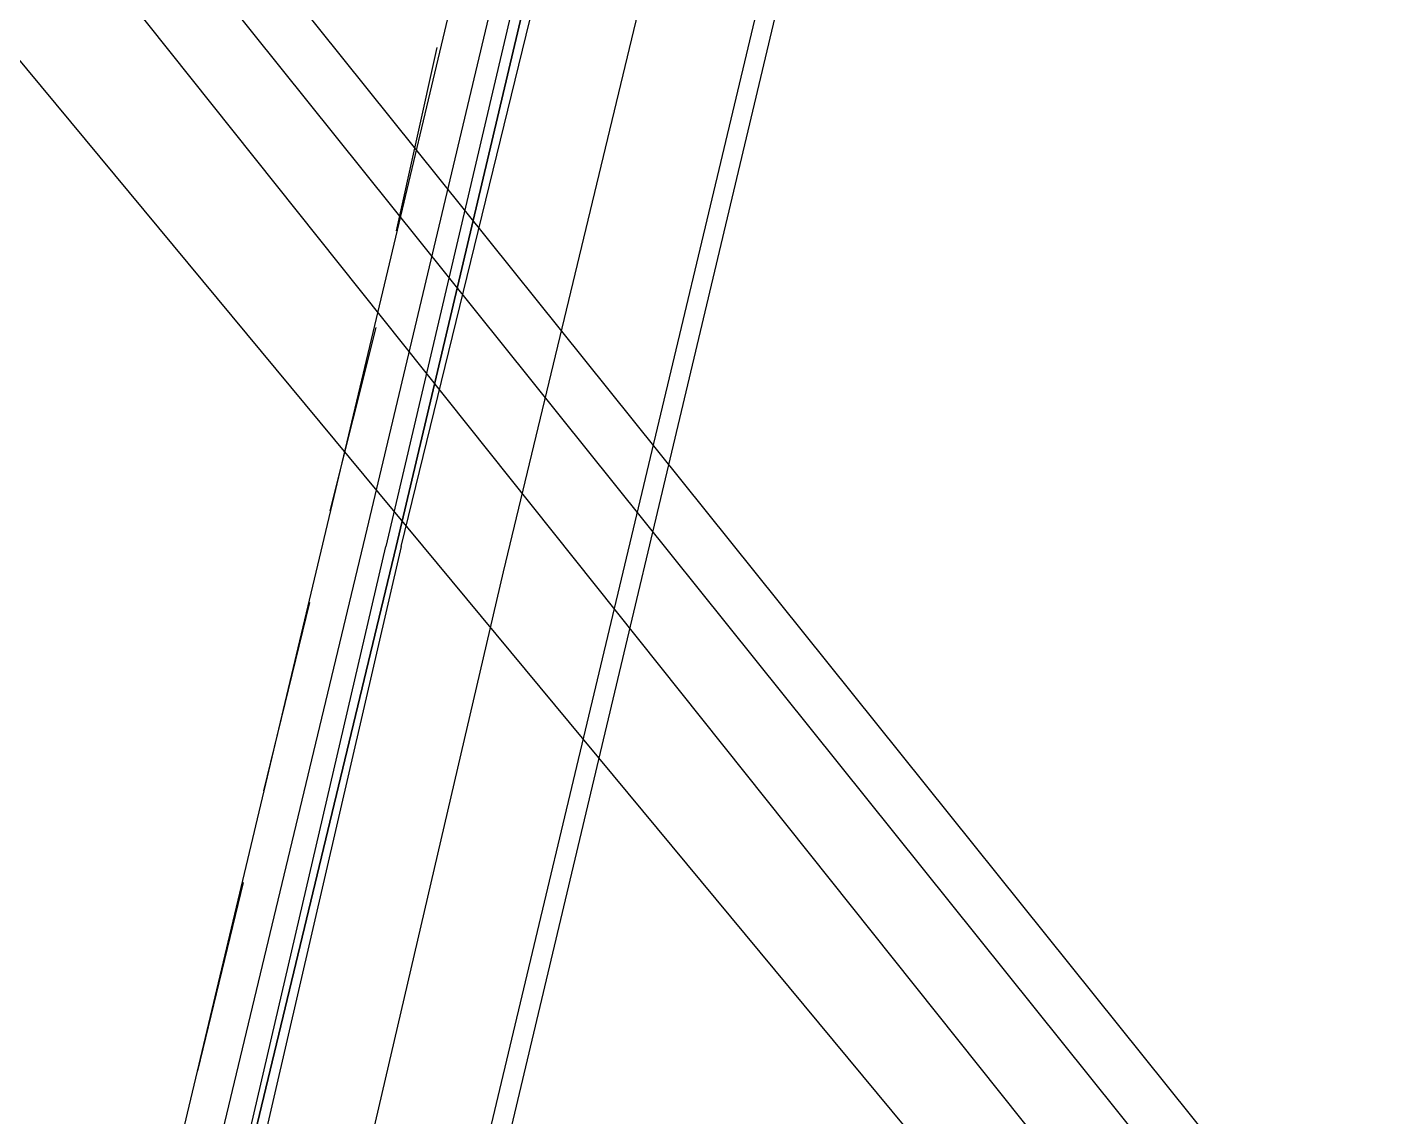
# Model space of a CAD drawing. Header units: feet. Extents: x -84 to 198, y -22 to 181.
# Drawn here: x 115.582 to 119.16, y 140.044 to 142.897 of the extents above; entities that cross this region are included whole.
import ezdxf

# ---------------------------------------------------------------- set-up
doc = ezdxf.new("R2010")
doc.units = ezdxf.units.FT
doc.layers.add('A-LINEA', color=7, linetype='CONTINUOUS')

msp = doc.modelspace()

# ---------------------------------------------------------------- linework, layer by layer
at = {"layer": 'A-LINEA'}
for p, q in [((140.7504, 112.4542), (100.776, 160.6287)), ((140.7504, 112.4542), (103.1232, 159.3849)), ((140.7504, 112.4542), (103.1232, 159.3849)), ((140.5969, 112.4055), (103.0856, 159.2112)), ((140.277, 112.3118), (103.3057, 158.7075)), ((117.8667, 144.3111), (114.9067, 131.8311)), ((116.7867, 143.3644), (115.0533, 136.0711)), ((117.5467, 143.1778), (115.8133, 135.8978)), ((116.4667, 141.5644), (116.8533, 143.1911)), ((116.6533, 142.8444), (116.5467, 142.3644)), ((116.4933, 142.1111), (116.3733, 141.6311)), ((116.32, 141.3911), (116.2, 140.8978)), ((116.1467, 140.6578), (116.0267, 140.1644))]:
    msp.add_line(p, q, dxfattribs=at)
for points in [[(103.1067, 159.3911), (103.0667, 159.2178), (102.5733, 157.1111), (102.8667, 156.9378), (100.9867, 148.9911), (103.5867, 148.3778), (103.4267, 147.7244), (111.4267, 145.8444), (113.8133, 145.2711), (117.8667, 144.3111), (114.9067, 131.8311), (119.4533, 130.7511), (119.2933, 130.0978), (122, 129.4578), (128.0267, 128.0444), (124.1867, 111.8044), (124.44, 111.7378), (125.7867, 111.4178), (129.48, 110.5511), (135.96, 109.0178), (135.88, 108.6844), (141.96, 107.2578)], [(103.1067, 159.3911), (103.0667, 159.2178), (102.5733, 157.1111), (102.8667, 156.9378), (100.9867, 148.9911), (103.5867, 148.3778), (103.4267, 147.7244), (111.4267, 145.8444), (113.8133, 145.2711), (117.8667, 144.3111), (114.9067, 131.8311), (119.4533, 130.7511), (119.2933, 130.0978), (122, 129.4578), (128.0267, 128.0444), (124.1867, 111.8044), (124.44, 111.7378), (125.7867, 111.4178), (129.48, 110.5511), (135.96, 109.0178), (135.88, 108.6844), (141.96, 107.2578)], [(117.2533, 143.2444), (116.8267, 141.4711), (116.44, 139.8044)], [(116.56, 141.5378), (116.9733, 143.2311), (116.96, 143.2311), (116.9467, 143.2311), (116.5467, 141.5378), (116.9467, 143.2311), (116.9467, 143.2444), (116.9333, 143.2444), (116.92, 143.2444), (116.52, 141.5378)], [(116.0933, 139.8844), (116.0933, 139.8844), (116.0667, 139.8978), (116.4667, 141.5644)], [(116.56, 141.5378), (116.16, 139.8044), (116.1467, 139.8044), (116.1333, 139.8044), (116.1333, 139.8178), (116.5467, 141.5378), (116.1333, 139.8178), (116.12, 139.8178), (116.52, 141.5378)]]:
    msp.add_lwpolyline(points, dxfattribs=at)

doc.saveas('drawing.dxf')
